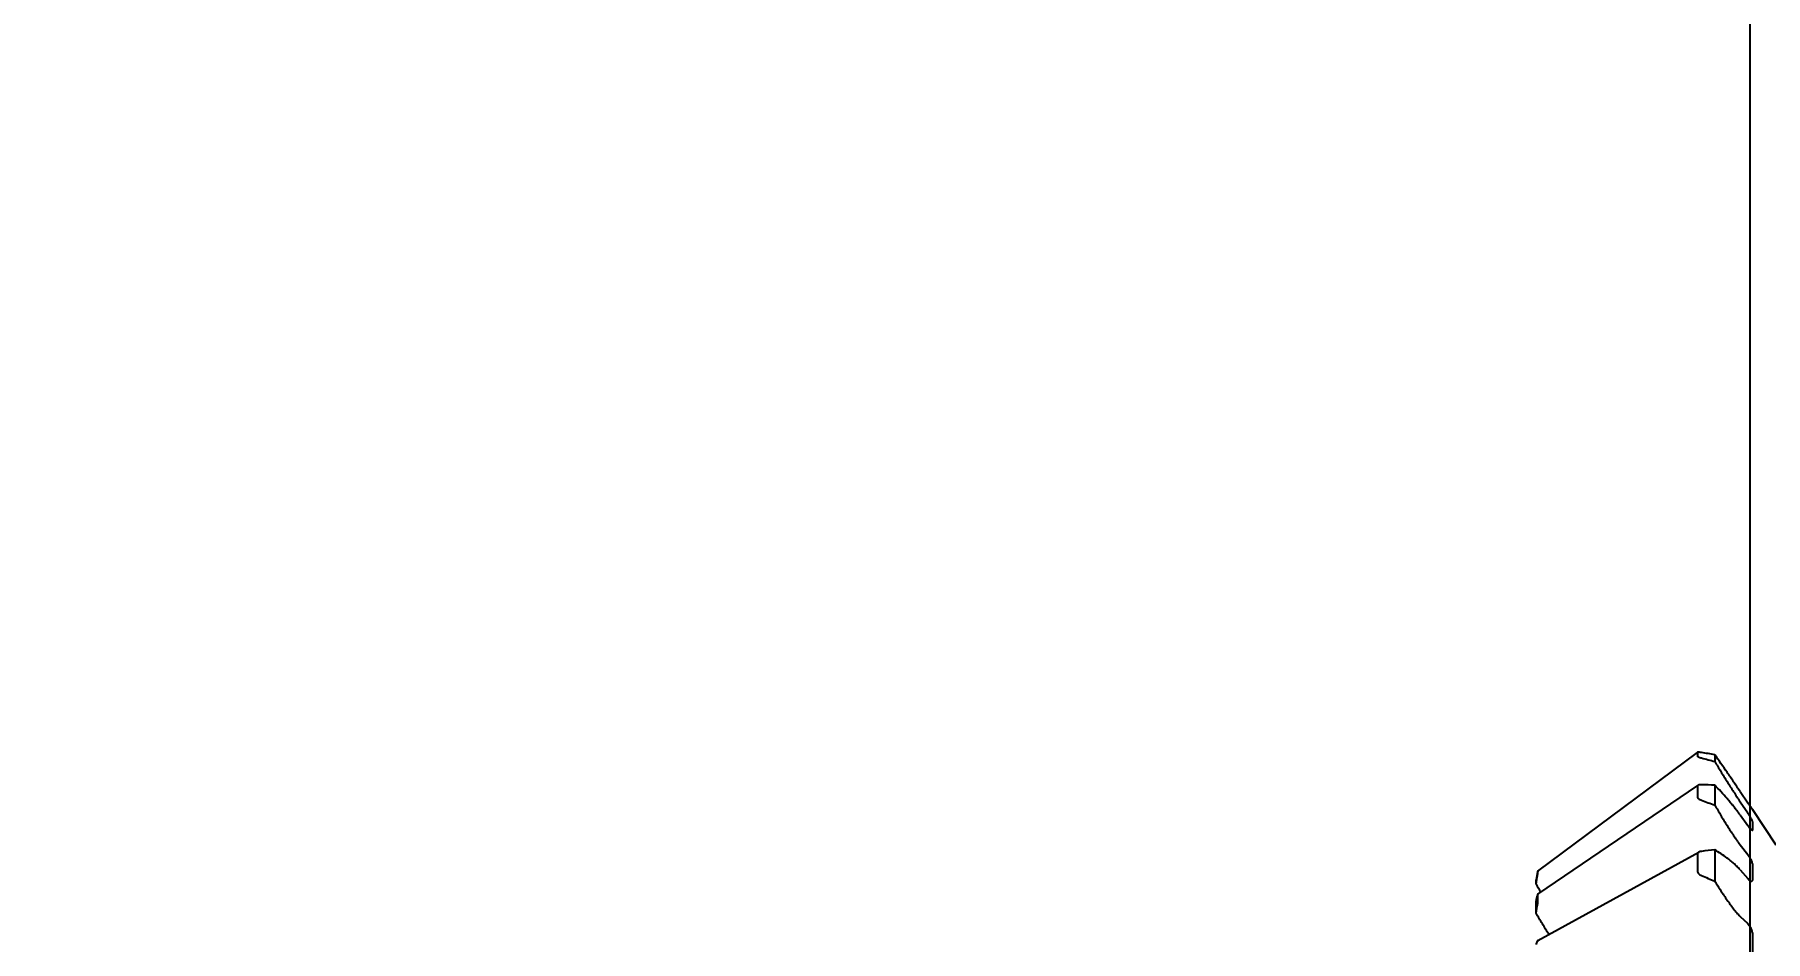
# Model space of a CAD drawing. Header units: inches. Extents: x -164 to 250, y -285 to 80.
# Drawn here: x -138.605 to -133.927, y -117.62 to -115.169 of the extents above; entities that cross this region are included whole.
import ezdxf

# ---------------------------------------------------------------- set-up
doc = ezdxf.new("R2010")
doc.units = ezdxf.units.IN
doc.header["$MEASUREMENT"] = 0
for name, color, linetype in [('LAYER_CUT_FEAT', 7, 'Continuous'), ('LAYER_FEATURE', 7, 'Continuous'), ('trajectories', 3, 'Continuous')]:
    doc.layers.add(name, color=color, linetype=linetype)
doc.dimstyles.get("Standard").update_dxf_attribs({"dimtxt": 0.18, "dimasz": 0.18, "dimexe": 0.18, "dimexo": 0.0625, "dimgap": 0.09, "dimtad": 0, "dimtih": 1, "dimtoh": 1, "dimdec": 4, "dimzin": 0, "dimdsep": 46, "dimtxsty": 'Standard', "dimcen": 0.09, "dimadec": 0, "dimazin": 0, "dimtfac": 1, "dimtdec": 4, "dimtofl": 0, "dimtmove": 0, "dimatfit": 3, "dimfxl": 1, "dimtolj": 1, "dimtzin": 0, "dimarcsym": 0})

# ---------------------------------------------------------------- blocks, each defined once
blk = doc.blocks.new('*D215')
at = {"layer": 'Defpoints', "color": 0, "transparency": 16777216}
for p in [(-130.4024, -110.1324), (-142.3683, -111.4822), (-134.2183, -111.4822), (-142.3988, -114.1635), (-147.8683, -117.41)]:
    blk.add_point(p, dxfattribs=at)
at = {"layer": 'trajectories', "color": 0, "lineweight": -2, "transparency": 16777216}
for p, q in [((-137.8277, -111.4503), (-131.1913, -107.5112)), ((-134.1558, -111.4822), (-130.1015, -111.4822))]:
    blk.add_line(p, q, dxfattribs=at)
for start, end in [(16.75792, 29.33454), (1.35706, 13.94317)]:
    blk.add_arc((-137.8814, -111.4822), 7.5999, start, end, dxfattribs=at)
at = {"layer": 'trajectories', "color": 0, "transparency": 16777216}
for points in [[(-131.282, -107.774), (-131.2301, -107.7439), (-131.3461, -107.6031)], [(-130.2537, -111.3018), (-130.3137, -111.3026), (-130.2815, -111.4822)]]:
    blk.add_solid(points, dxfattribs=at)
at = {"layer": 'trajectories', "color": 0, "transparency": 16777216, "insert": (-130.5525, -109.4709), "char_height": 0.18, "attachment_point": 5}
blk.add_mtext('\\A1;31°', dxfattribs=at)
blk = doc.blocks.new('*D216')
at = {"layer": 'Defpoints', "color": 0, "transparency": 16777216}
for p in [(-128.3941, -111.2315), (-142.3683, -111.4822), (-134.2183, -111.4822), (-133.1523, -112.3429), (-147.8683, -117.41)]:
    blk.add_point(p, dxfattribs=at)
at = {"layer": 'trajectories', "color": 0, "lineweight": -2, "transparency": 16777216}
for p, q in [((-130.5936, -111.4618), (-128.3338, -110.6837)), ((-134.1558, -111.4822), (-128.2002, -111.4822))]:
    blk.add_line(p, q, dxfattribs=at)
for start, end in [(23.5394, 28.0789), (350.9211, 355.4606)]:
    blk.add_arc((-130.6527, -111.4822), 2.2725, start, end, dxfattribs=at)
at = {"layer": 'trajectories', "color": 0, "transparency": 16777216}
for points in [[(-128.5413, -110.5637), (-128.5973, -110.5855), (-128.504, -110.7423)], [(-128.4173, -111.6609), (-128.3573, -111.6632), (-128.3802, -111.4822)]]:
    blk.add_solid(points, dxfattribs=at)
at = {"layer": 'trajectories', "color": 0, "transparency": 16777216, "insert": (-128.4114, -111.1071), "char_height": 0.18, "attachment_point": 5}
blk.add_mtext('\\A1;19°', dxfattribs=at)

msp = doc.modelspace()

# ---------------------------------------------------------------- linework, layer by layer
for p in [(-133.96829, -123.47999), (-133.96829, -119.26139)]:
    msp.add_line(p, (-133.96829, -101.47999))
at = {"color": 7, "linetype": 'Continuous'}
for p, q in [((-134.54183, -117.43017), (-134.11063, -117.10937)), ((-134.54201, -117.49265), (-134.10931, -117.19873)), ((-133.99528, -117.21496), (-133.97482, -117.24559)), ((-133.99528, -117.24283), (-133.97482, -117.27254)), ((-133.99528, -117.27832), (-133.97482, -117.30686)), ((-133.96081, -117.26549), (-133.96068, -117.2656)), ((-133.96068, -117.2656), (-133.96067, -117.26558)), ((-133.96067, -117.26558), (-133.96067, -117.2651)), ((-133.96067, -117.31772), (-133.96067, -117.29972)), ((-133.99528, -117.35921), (-133.97482, -117.3851)), ((-134.54242, -117.61836), (-134.10664, -117.3791)), ((-133.96067, -117.45103), (-133.96067, -117.4168)), ((-133.99528, -117.42671), (-133.97482, -117.45038)), ((-133.99528, -117.55271), (-133.97482, -117.57223)), ((-133.96067, -117.65247), (-133.96067, -117.60535))]:
    msp.add_line(p, q, dxfattribs=at)
for points, knots in [([(-133.97482, -117.24559), (-133.97319, -117.24802), (-133.9708, -117.25156), (-133.9677, -117.25604), (-133.96568, -117.25893), (-133.96394, -117.26137), (-133.96255, -117.26328), (-133.96155, -117.26459), (-133.96102, -117.26528), (-133.96081, -117.26549)], [0, 0, 0, 0, 0.3612195, 0.5254513, 0.6718985, 0.7960282, 0.8939709, 0.9626672, 1, 1, 1, 1]), ([(-133.96067, -117.29972), (-133.96067, -117.29946), (-133.96073, -117.29887), (-133.96105, -117.29745), (-133.96181, -117.29527), (-133.96313, -117.29225), (-133.96489, -117.28874), (-133.96702, -117.28488), (-133.97028, -117.27938), (-133.97295, -117.27526), (-133.97482, -117.27254)], [0, 0, 0, 0, 0.0255874, 0.057743, 0.1415442, 0.2495506, 0.3782187, 0.5230073, 0.678699, 1, 1, 1, 1]), ([(-133.97482, -117.30686), (-133.9741, -117.30787), (-133.97268, -117.30978), (-133.97054, -117.31244), (-133.96851, -117.31474), (-133.96664, -117.31664), (-133.96496, -117.31809), (-133.96369, -117.31896), (-133.96278, -117.31938), (-133.96212, -117.31958), (-133.9616, -117.31956), (-133.96135, -117.31943)], [0, 0, 0, 0, 0.1953342, 0.376554, 0.5396566, 0.6811491, 0.7982752, 0.8893455, 0.92515, 0.9548821, 1, 1, 1, 1]), ([(-133.96135, -117.31943), (-133.96124, -117.31937), (-133.96102, -117.31919), (-133.96081, -117.3188), (-133.96069, -117.3183), (-133.96067, -117.31792), (-133.96067, -117.31772)], [0, 0, 0, 0, 0.1984575, 0.4188777, 0.6822092, 1, 1, 1, 1]), ([(-133.96067, -117.4168), (-133.96067, -117.41576), (-133.96091, -117.41348), (-133.96174, -117.40986), (-133.96306, -117.40585), (-133.96546, -117.40006), (-133.96921, -117.39295), (-133.97285, -117.38759), (-133.97482, -117.3851)], [0, 0, 0, 0, 0.0886917, 0.1949607, 0.3161331, 0.4485262, 0.7292455, 1, 1, 1, 1]), ([(-133.97482, -117.45038), (-133.97377, -117.45159), (-133.97175, -117.4537), (-133.96899, -117.45582), (-133.9669, -117.45685), (-133.96555, -117.45726), (-133.9643, -117.45735), (-133.96354, -117.45716), (-133.96321, -117.45702)], [0, 0, 0, 0, 0.3418265, 0.6216536, 0.7368435, 0.8362676, 0.9224171, 1, 1, 1, 1]), ([(-133.96321, -117.45702), (-133.96279, -117.45684), (-133.962, -117.45625), (-133.96121, -117.45488), (-133.96075, -117.45309), (-133.96067, -117.45176), (-133.96067, -117.45103)], [0, 0, 0, 0, 0.1968451, 0.4176367, 0.6823621, 1, 1, 1, 1]), ([(-133.96067, -117.60535), (-133.96067, -117.60397), (-133.96088, -117.60106), (-133.96201, -117.59498), (-133.96459, -117.58734), (-133.96834, -117.58023), (-133.97192, -117.57529), (-133.97384, -117.57317), (-133.97482, -117.57223)], [0, 0, 0, 0, 0.1131616, 0.2370756, 0.503175, 0.7676271, 0.8895373, 1, 1, 1, 1])]:
    msp.add_open_spline(points, degree=3, knots=knots, dxfattribs=at)
at = {"layer": 'LAYER_CUT_FEAT', "color": 7, "linetype": 'Continuous'}
for p, q in [((-134.11049, -117.10926), (-134.11059, -117.10943)), ((-134.11059, -117.10943), (-134.11059, -117.11965)), ((-134.06371, -117.11569), (-134.06371, -117.13427)), ((-134.11059, -117.20077), (-134.11059, -117.23044)), ((-134.06371, -117.19806), (-134.06371, -117.25198)), ((-134.06371, -117.37332), (-134.06371, -117.4573)), ((-134.11059, -117.38473), (-134.11059, -117.43094)), ((-134.54346, -117.43729), (-134.54697, -117.45406)), ((-134.54697, -117.4656), (-134.54346, -117.44717)), ((-134.54697, -117.4656), (-134.54697, -117.45406)), ((-134.54183, -117.43017), (-134.54346, -117.43729)), ((-134.54346, -117.44717), (-134.54181, -117.43729)), ((-134.54181, -117.43023), (-134.54183, -117.43017)), ((-134.54181, -117.43729), (-134.54181, -117.43023)), ((-134.54697, -117.54384), (-134.54697, -117.51035)), ((-134.54181, -117.51382), (-134.54181, -117.49333)), ((-134.54697, -117.54384), (-134.54346, -117.52555))]:
    msp.add_line(p, q, dxfattribs=at)
for centre, radius, start, end in [((-134.67309, -120.83644), 3.77033, 80.69886, 81.25444), ((-131.95731, -109.36485), 8.04989, 254.564471, 254.830913), ((-134.1241, -118.68547), 1.48864, 87.67537, 89.06568), ((-133.33165, -115.17122), 2.20578, 249.61934, 250.61669), ((-133.97647, -118.38099), 1.01144, 94.9483, 97.00498), ((-131.03551, -115.34258), 4.10336, 211.15709, 211.50887), ((-133.541, -116.14447), 1.41307, 246.70503, 248.28978), ((-131.40392, -118.32194), 3.24614, 165.27583, 165.52143), ((-133.88891, -117.88482), 0.70605, 157.98084, 158.75298)]:
    msp.add_arc(centre, radius, start, end, dxfattribs=at)
for points, knots in [([(-134.11059, -117.11965), (-134.11059, -117.11983), (-134.1103, -117.12026), (-134.10961, -117.12076), (-134.10856, -117.12135), (-134.10662, -117.12222), (-134.10368, -117.12327), (-134.10117, -117.12402), (-134.09982, -117.12439)], [0, 0, 0, 0, 0.0445581, 0.1169856, 0.2178421, 0.3433587, 0.6488122, 1, 1, 1, 1]), ([(-134.09982, -117.10995), (-134.10106, -117.10976), (-134.10286, -117.10951), (-134.10518, -117.10924), (-134.10671, -117.1091), (-134.10804, -117.10902), (-134.10913, -117.109), (-134.10992, -117.10907), (-134.11036, -117.10916), (-134.11049, -117.10926)], [0, 0, 0, 0, 0.3489175, 0.5075102, 0.6515651, 0.7770011, 0.8792335, 0.954374, 1, 1, 1, 1]), ([(-133.99528, -117.21496), (-133.99825, -117.21051), (-134.00417, -117.20173), (-134.01585, -117.18451), (-134.03554, -117.15576), (-134.05248, -117.13149), (-134.06371, -117.11569)], [0, 0, 0, 0, 0.1330716, 0.2635692, 0.5176094, 1, 1, 1, 1]), ([(-134.06371, -117.13427), (-134.05825, -117.14327), (-134.0472, -117.16139), (-134.03321, -117.18401), (-134.02178, -117.20218), (-134.01308, -117.21585), (-134.00428, -117.22943), (-133.99832, -117.23841), (-133.99528, -117.24283)], [0, 0, 0, 0, 0.2462246, 0.495875, 0.6217353, 0.7480494, 0.8744916, 1, 1, 1, 1]), ([(-134.10931, -117.19873), (-134.10967, -117.19898), (-134.11032, -117.19954), (-134.11059, -117.20038), (-134.11059, -117.20077)], [0, 0, 0, 0, 0.5334588, 1, 1, 1, 1]), ([(-134.11059, -117.23044), (-134.11059, -117.23128), (-134.10993, -117.2326), (-134.10862, -117.23403), (-134.10671, -117.2356), (-134.10377, -117.23731), (-134.10119, -117.23841), (-134.09982, -117.23892)], [0, 0, 0, 0, 0.175799, 0.2864816, 0.4112042, 0.6923392, 1, 1, 1, 1]), ([(-134.09982, -117.19703), (-134.10165, -117.197), (-134.10428, -117.19711), (-134.10746, -117.1978), (-134.10878, -117.19837), (-134.10931, -117.19873)], [0, 0, 0, 0, 0.5640062, 0.8026126, 1, 1, 1, 1]), ([(-133.99528, -117.27832), (-133.99817, -117.27428), (-134.00405, -117.26654), (-134.01293, -117.25533), (-134.02166, -117.24472), (-134.03297, -117.23141), (-134.04685, -117.21578), (-134.05814, -117.2038), (-134.06371, -117.19806)], [0, 0, 0, 0, 0.1413617, 0.276168, 0.4061178, 0.5319824, 0.7726329, 1, 1, 1, 1]), ([(-134.06371, -117.25198), (-134.0583, -117.26134), (-134.05008, -117.2753), (-134.0389, -117.29375), (-134.03042, -117.30743), (-134.02184, -117.32091), (-134.01316, -117.33415), (-134.00438, -117.34695), (-133.9984, -117.35526), (-133.99528, -117.35921)], [0, 0, 0, 0, 0.2548444, 0.3818766, 0.5083968, 0.6341373, 0.758716, 0.8813792, 1, 1, 1, 1]), ([(-133.99528, -117.42671), (-133.99673, -117.42503), (-133.99965, -117.42184), (-134.00557, -117.41596), (-134.01285, -117.4092), (-134.02161, -117.40178), (-134.03287, -117.39294), (-134.04673, -117.38323), (-134.05811, -117.3764), (-134.06371, -117.37332)], [0, 0, 0, 0, 0.07645, 0.1488732, 0.2871167, 0.4182048, 0.5436098, 0.7798967, 1, 1, 1, 1]), ([(-134.10664, -117.3791), (-134.10721, -117.37942), (-134.10826, -117.38011), (-134.10955, -117.38144), (-134.11039, -117.383), (-134.11059, -117.38416), (-134.11059, -117.38473)], [0, 0, 0, 0, 0.2699893, 0.5223085, 0.7620867, 1, 1, 1, 1]), ([(-134.09982, -117.3771), (-134.10105, -117.37725), (-134.10339, -117.3777), (-134.10564, -117.37855), (-134.10664, -117.3791)], [0, 0, 0, 0, 0.5192314, 1, 1, 1, 1]), ([(-134.11059, -117.43094), (-134.11059, -117.43212), (-134.10982, -117.43463), (-134.1073, -117.43776), (-134.10386, -117.44038), (-134.10121, -117.44174), (-134.09982, -117.44234)], [0, 0, 0, 0, 0.2151168, 0.4583982, 0.7234199, 1, 1, 1, 1]), ([(-134.06371, -117.4573), (-134.05834, -117.4661), (-134.05016, -117.47914), (-134.03894, -117.49616), (-134.03047, -117.50854), (-134.02189, -117.52052), (-134.01322, -117.53204), (-134.00583, -117.54117), (-133.99989, -117.54803), (-133.99683, -117.55122), (-133.99528, -117.55271)], [0, 0, 0, 0, 0.2629816, 0.3923895, 0.5200404, 0.6455571, 0.7684135, 0.8875216, 0.9451361, 1, 1, 1, 1]), ([(-134.54201, -117.49265), (-134.54206, -117.49269), (-134.54216, -117.49285), (-134.54231, -117.49313), (-134.54247, -117.49355), (-134.54272, -117.49429), (-134.54306, -117.49541), (-134.54332, -117.49636), (-134.54346, -117.49688)], [0, 0, 0, 0, 0.0441699, 0.1175742, 0.217506, 0.3400919, 0.6405805, 1, 1, 1, 1]), ([(-134.54346, -117.52555), (-134.54325, -117.52446), (-134.54286, -117.52229), (-134.54235, -117.51912), (-134.54201, -117.51662), (-134.54185, -117.51489), (-134.54181, -117.51415), (-134.54181, -117.51382)], [0, 0, 0, 0, 0.2806514, 0.5588694, 0.8126842, 0.9180309, 1, 1, 1, 1]), ([(-134.54181, -117.49333), (-134.54181, -117.49326), (-134.54181, -117.49315), (-134.54182, -117.49297), (-134.54185, -117.49281), (-134.54188, -117.4927), (-134.54194, -117.49262), (-134.54199, -117.49264), (-134.54201, -117.49265)], [0, 0, 0, 0, 0.2415358, 0.4442514, 0.676257, 0.8273555, 0.9160268, 1, 1, 1, 1]), ([(-134.51181, -117.60155), (-134.51798, -117.5922), (-134.52993, -117.5731), (-134.54134, -117.55367), (-134.54697, -117.54384)], [0, 0, 0, 0, 0.497219, 1, 1, 1, 1]), ([(-134.54242, -117.61836), (-134.54251, -117.61841), (-134.5427, -117.6186), (-134.54306, -117.61918), (-134.5433, -117.61971), (-134.54346, -117.62011)], [0, 0, 0, 0, 0.1543912, 0.375493, 1, 1, 1, 1]), ([(-134.54181, -117.62041), (-134.54181, -117.62006), (-134.54183, -117.61948), (-134.54192, -117.61882), (-134.54206, -117.61849), (-134.54216, -117.61835), (-134.5423, -117.6183), (-134.54238, -117.61833), (-134.54242, -117.61836)], [0, 0, 0, 0, 0.4436204, 0.73435, 0.8276056, 0.8933826, 0.9445143, 1, 1, 1, 1])]:
    msp.add_open_spline(points, degree=3, knots=knots, dxfattribs=at)
at = {"layer": 'LAYER_FEATURE', "color": 7, "linetype": 'Continuous'}
for p, q in [((-133.96067, -117.2651), (-133.96089, -117.26523)), ((-133.89742, -117.35998), (-133.96067, -117.2651))]:
    msp.add_line(p, q, dxfattribs=at)

# ---------------------------------------------------------------- dimensions: what is measured, and where the dimension line sits
at = {"layer": 'trajectories'}
for base, line1, line2, picture, middle in [((-130.40236, -110.13238), ((-134.21829, -111.48219), (-142.36829, -111.48219)), ((-147.86829, -117.40999), (-142.3988, -114.16353)), '*D215', (-130.55249, -109.47093)), ((-128.39407, -111.2315), ((-147.86829, -117.40999), (-133.15231, -112.34287)), ((-134.21829, -111.48219), (-142.36829, -111.48219)), '*D216', (-128.41136, -111.10712))]:
    dim = msp.add_angular_dim_2l(base=base, line1=line1, line2=line2, dimstyle='Standard', dxfattribs=at)
    dim.commit()
    dim.dimension.update_dxf_attribs({"geometry": picture, "text_midpoint": middle})

doc.saveas('drawing.dxf')
